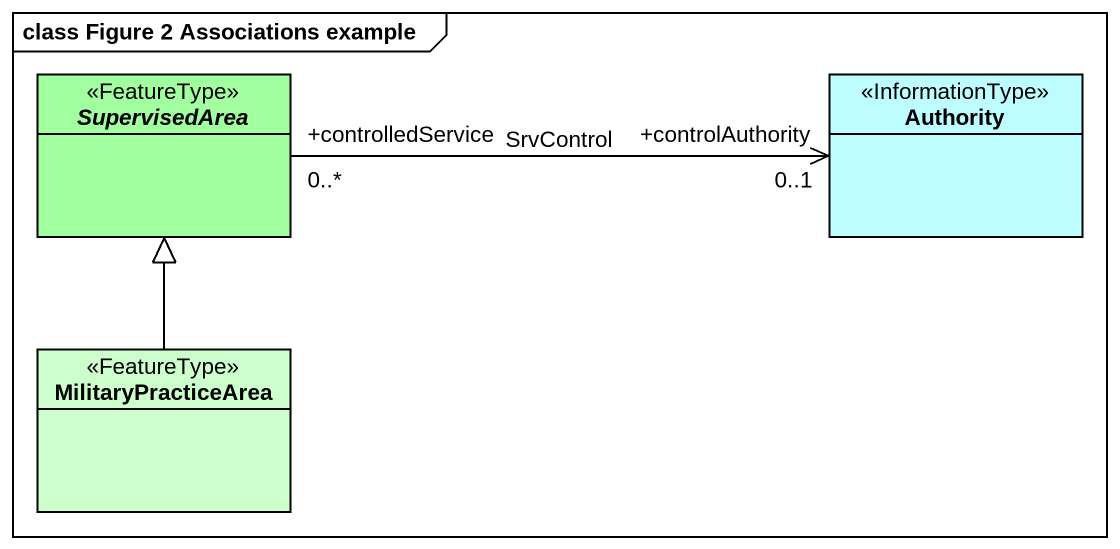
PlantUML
@startuml
mainframe class Figure 2 Associations example
hide circle
hide empty members
abstract class SupervisedArea <<FeatureType>> #A1FFA0
class Authority <<InformationType>> #BEFDFF
class MilitaryPracticeArea <<FeatureType>> #CCFFCC
SupervisedArea "+controlledService\n0..*" -right-> "+controlAuthority\n0..1" Authority : SrvControl
MilitaryPracticeArea -up-|> SupervisedArea
@enduml
